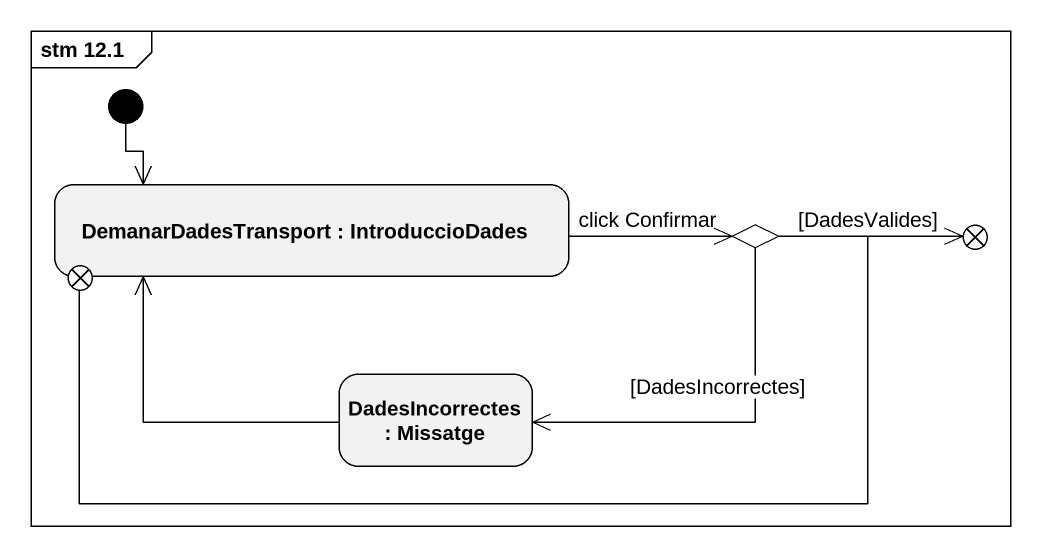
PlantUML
@startuml
mainframe stm 12.1
hide empty description
state "DemanarDadesTransport : IntroduccioDades" as DemanarDadesTransport
state exit1 <<choice>>
state choice1 <<choice>>
state exit2 <<choice>>
state "DadesIncorrectes : Missatge" as DadesIncorrectes
[*] --> DemanarDadesTransport
DemanarDadesTransport -right-> choice1 : click Confirmar
exit1 -right-> exit2
choice1 -right-> exit2 : [DadesValides]
choice1 -left-> DadesIncorrectes : [DadesIncorrectes]
DadesIncorrectes -up-> DemanarDadesTransport
@enduml
